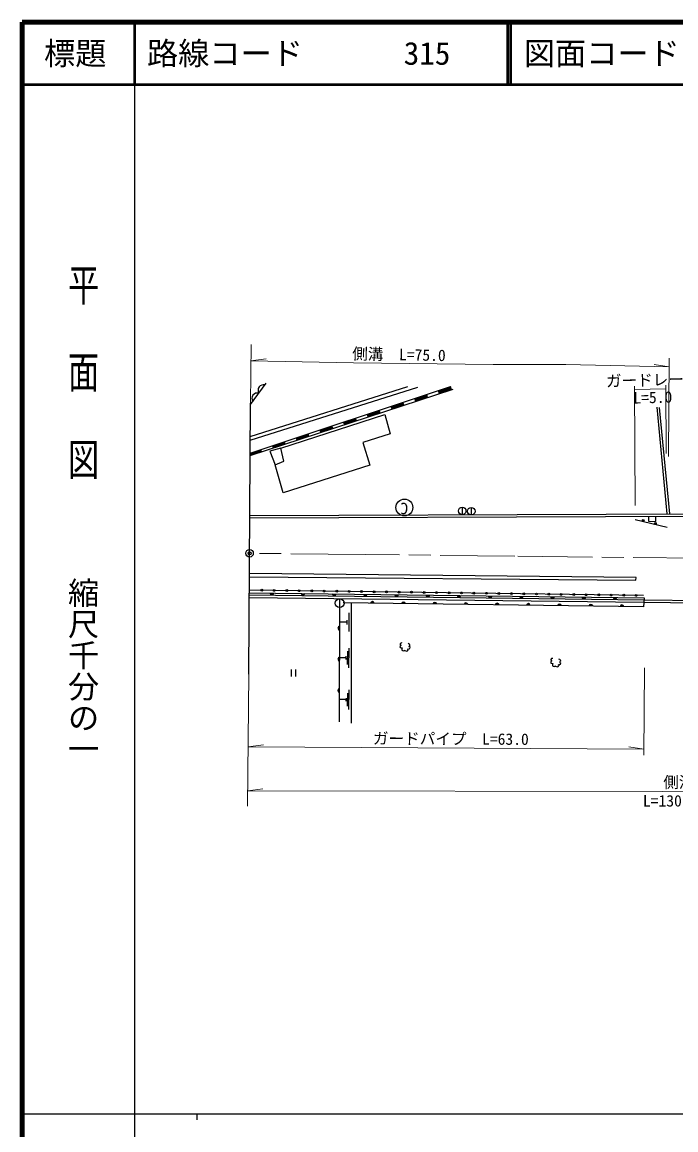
# Model space of a CAD drawing. Units: millimetres at full size, sheet at 1:1000; details may follow other scales. Extents: x 40000 to 680000, y 20000 to 380000.
# Drawn here: x 40000 to 144750, y 202409 to 380000 of the extents above; entities that cross this region are included whole.
import ezdxf
from ezdxf.enums import TextEntityAlignment as Align

# ---------------------------------------------------------------- set-up
doc = ezdxf.new("R2010")
doc.units = ezdxf.units.MM
doc.header["$LTSCALE"] = 1000
doc.header["$PDMODE"] = 32
doc.header["$PDSIZE"] = 500
doc.linetypes.add('CHAIN', pattern=[18.5, 12, -1.5, 3.5, -1.5])
for name, color, linetype, lineweight in [('M-BGD', 7, 'Continuous', 25), ('M-BGD-EXST', 7, 'Continuous', 25), ('M-BMK', 2, 'CHAIN', 13), ('M-BMK-OTRS', 5, 'Continuous', 25), ('M-BMK-SRVR', 3, 'Continuous', 25), ('M-STR-HTXT', 7, 'Continuous', 13), ('M-TTL', 2, 'Continuous', 140), ('M-TTL-BAND', 7, 'Continuous', 25), ('M-TTL-LINE', 7, 'Continuous', 50)]:
    doc.layers.add(name, color=color, linetype=linetype, lineweight=lineweight)
doc.layers.add('M-OTRS', color=6, linetype='Continuous')
doc.layers.add('M-TTL-TXT', color=7, linetype='Continuous')
doc.styles.add('@ＭＳ ゴシック', font='')
doc.styles.add('ＭＳ ゴシック', font='')
doc.styles.get('@ＭＳ ゴシック').set_extended_font_data('@MS Gothic')
doc.styles.get('ＭＳ ゴシック').set_extended_font_data('MS Gothic')

msp = doc.modelspace()

# ---------------------------------------------------------------- hatches: boundary and pattern name
at = {"layer": 'M-BGD'}
for points in [[(106880, 320433), (106722, 320966), (108620, 321600), (108782, 321054)], [(103076, 319190), (102926, 319697), (104824, 320331), (104978, 319812)], [(99272, 317947), (99130, 318429), (101028, 319063), (101174, 318569)], [(91665, 315462), (91538, 315891), (93436, 316526), (93567, 316083)], [(95469, 316705), (95334, 317160), (97232, 317794), (97371, 317326)], [(87861, 314219), (87742, 314623), (89640, 315257), (89763, 314840)], [(80254, 311733), (80150, 312085), (82048, 312720), (82156, 312355)], [(84058, 312976), (83946, 313354), (85844, 313988), (85960, 313598)], [(76536, 310519), (76538, 310878), (78252, 311451), (78352, 311112)], [(80314, 288474), (79688, 288482, 0.84072)], [(84687, 288416), (85313, 288407, -0.84072)], [(89687, 288349), (90313, 288341, -0.84072)], [(95312, 288274), (94686, 288283, 0.84072)], [(99686, 288216), (100312, 288208, -0.84072)], [(105311, 288141), (104686, 288149, 0.84072)], [(109685, 288083), (110311, 288074, -0.84072)], [(115310, 288008), (114685, 288016, 0.84072)], [(119684, 287950), (120310, 287941, -0.84072)], [(124684, 287883), (125310, 287875, -0.84072)], [(130309, 287808), (129683, 287816, 0.84072)], [(134683, 287750), (135309, 287741, -0.84072)], [(95807, 286830), (96433, 286822, 0.84072)], [(100806, 286766), (101432, 286758, 0.84072)], [(105806, 286702), (106432, 286694, 0.84072)], [(110806, 286638), (111431, 286630, 0.84072)], [(115805, 286574), (116431, 286566, 0.84072)], [(120805, 286510), (121431, 286502, 0.84072)], [(125804, 286445), (126430, 286437, 0.84072)], [(130804, 286381), (131430, 286373, 0.84072)], [(135804, 286317), (136429, 286309, 0.84072)], [(90872, 283167), (90871, 282542, -0.84072)], [(90863, 278167), (90861, 277542, -0.84072)], [(90853, 273167), (90852, 272542, -0.84072)]]:
    msp.add_hatch(color=256, dxfattribs=at).paths.add_polyline_path(points)

# ---------------------------------------------------------------- linework, layer by layer
for p, q in [((76538, 310878), (108620, 321600)), ((76551, 313002), (103427, 321487)), ((76555, 313552), (101812, 321596)), ((76586, 318688), (79120, 322142)), ((108782, 321054), (108620, 321600)), ((76536, 310519), (109069, 321148)), ((103076, 319190), (102926, 319697)), ((104978, 319812), (104824, 320331)), ((106880, 320433), (106722, 320966)), ((99272, 317947), (99130, 318429)), ((101174, 318569), (101028, 319063)), ((143366, 301165), (141764, 318275)), ((142091, 318220), (143760, 301167)), ((93567, 316083), (93436, 316526)), ((95469, 316705), (95334, 317160)), ((97371, 317326), (97232, 317794)), ((87861, 314219), (87742, 314623)), ((89763, 314840), (89640, 315257)), ((91665, 315462), (91538, 315891)), ((82156, 312355), (82048, 312720)), ((84058, 312976), (83946, 313354)), ((85960, 313598), (85844, 313988)), ((78352, 311112), (78252, 311451)), ((80254, 311733), (80150, 312085)), ((110518, 302241), (110518, 301041)), ((111970, 302185), (111970, 300985)), ((138249, 300285), (143375, 299015)), ((76402, 288526), (139682, 287683)), ((139577, 288080), (76405, 288959)), ((90843, 267850), (90880, 287542)), ((90879, 287555), (90879, 286155)), ((139586, 286268), (91433, 286887)), ((92725, 286870), (92707, 267611)), ((139682, 287683), (139586, 286268)), ((92392, 282295), (92392, 285295)), ((92092, 283795), (90873, 283795)), ((92092, 283445), (92092, 284145)), ((92123, 277033), (92166, 279133)), ((92322, 276504), (92387, 279653)), ((91934, 278087), (90862, 278109)), ((91929, 277842), (91940, 278332)), ((83125, 276196), (83125, 275078)), ((83791, 276196), (83791, 275078)), ((92150, 270340), (92169, 272440)), ((92355, 269813), (92384, 272963)), ((91949, 271392), (90850, 271401)), ((91947, 271147), (91952, 271637))]:
    msp.add_line(p, q, dxfattribs=at)
for points in [[(76475, 300513), (190484, 300959), (191880, 300275), (214976, 300030), (216651, 299026), (239593, 299583), (254993, 299234), (274855, 299592), (277342, 298997), (289716, 299579), (290879, 299074), (310351, 299478), (307151, 317704)], [(81459, 311693), (79706, 311215), (80562, 309047)], [(76478, 300908), (190673, 301347), (191911, 300793), (215203, 300369), (216884, 299489), (237902, 300083), (251697, 299743), (275127, 300139), (277613, 299666), (289849, 300121), (291021, 299556), (309499, 300132)], [(140384, 300763), (140366, 299981), (141562, 299943), (141559, 300768)], [(76418, 291063), (138324, 290561), (138373, 290980), (76421, 291602)], [(211899, 286069), (139634, 286976), (76397, 287710)], [(211904, 286465), (139658, 287320), (76400, 288157)], [(100895, 280461), (100767, 280507), (100655, 280461), (100549, 280328), (100569, 280198), (100652, 280139), (100711, 280127), (100606, 280067), (100541, 279877), (100574, 279741), (100755, 279671), (100902, 279690), (100825, 279494), (100822, 279327), (100946, 279251), (101128, 279213), (101253, 279269), (101286, 279331), (101338, 279248), (101570, 279145), (101744, 279213), (101843, 279373), (101801, 279484), (101730, 279537), (101924, 279489), (102115, 279601), (102168, 279800), (102097, 279877), (101969, 279909), (102126, 279953), (102148, 280042), (102107, 280212), (102025, 280302), (101853, 280380)], [(125049, 277958), (124921, 278003), (124809, 277958), (124702, 277825), (124722, 277694), (124805, 277635), (124865, 277624), (124759, 277563), (124695, 277374), (124727, 277237), (124908, 277168), (125056, 277187), (124979, 276990), (124976, 276824), (125100, 276748), (125281, 276710), (125407, 276766), (125439, 276827), (125492, 276745), (125724, 276642), (125897, 276710), (125996, 276870), (125954, 276981), (125884, 277033), (126077, 276985), (126269, 277098), (126322, 277297), (126250, 277374), (126123, 277405), (126280, 277450), (126302, 277538), (126261, 277709), (126178, 277799), (126006, 277876)]]:
    msp.add_lwpolyline(points, dxfattribs=at)
msp.add_lwpolyline([(81459, 311693), (98101, 317107), (98961, 313986), (94594, 312616), (95710, 308953), (81842, 304526), (80567, 309049), (81938, 309590)], close=True, dxfattribs=at)
for centre, radius in [((110518, 301641), 600), ((111970, 301585), 600), ((139528, 300122), 150), ((141469, 299642), 150), ((78405, 288932), 150), ((80404, 288904), 150), ((82404, 288876), 150), ((84404, 288848), 150), ((86404, 288820), 150), ((88404, 288792), 150), ((90403, 288765), 150), ((92403, 288737), 150), ((94403, 288709), 150), ((96403, 288681), 150), ((98403, 288653), 150), ((100403, 288625), 150), ((102402, 288598), 150), ((104402, 288570), 150), ((106402, 288542), 150), ((108402, 288514), 150), ((110402, 288486), 150), ((112401, 288458), 150), ((114401, 288430), 150), ((116401, 288403), 150), ((118401, 288375), 150), ((120401, 288347), 150), ((122400, 288319), 150), ((124400, 288291), 150), ((126400, 288263), 150), ((128400, 288236), 150), ((130400, 288208), 150), ((132399, 288180), 150), ((134399, 288152), 150), ((136399, 288124), 150), ((138399, 288096), 150), ((90879, 286855), 700)]:
    msp.add_circle(centre, radius, dxfattribs=at)
for centre, radius, start, end in [((78679, 320984), 886, 75.452, 212.02015), ((77705, 319657), 886, 75.452, 212.02015), ((80001, 288533), 318, 189.12794, 349.34567), ((85001, 288466), 318, 189.12794, 349.34567), ((90001, 288400), 318, 189.12794, 349.34567), ((95000, 288333), 318, 189.12794, 349.34567), ((100000, 288266), 318, 189.12794, 349.34567), ((104999, 288200), 318, 189.12794, 349.34567), ((109999, 288133), 318, 189.12794, 349.34567), ((114998, 288067), 318, 189.12794, 349.34567), ((119998, 288000), 318, 189.12794, 349.34567), ((124997, 287933), 318, 189.12794, 349.34567), ((129997, 287867), 318, 189.12794, 349.34567), ((134997, 287800), 318, 189.12794, 349.34567), ((96119, 286772), 318, 9.15566, 169.37339), ((101119, 286708), 318, 9.15566, 169.37339), ((106118, 286644), 318, 9.15566, 169.37339), ((111118, 286579), 318, 9.15566, 169.37339), ((116117, 286515), 318, 9.15566, 169.37339), ((121117, 286451), 318, 9.15566, 169.37339), ((126117, 286387), 318, 9.15566, 169.37339), ((131116, 286323), 318, 9.15566, 169.37339), ((136116, 286258), 318, 9.15566, 169.37339), ((90926, 282854), 318, 99.78174, 259.99947), ((90917, 277854), 318, 99.78174, 259.99947), ((90907, 272854), 318, 99.78174, 259.99947)]:
    msp.add_arc(centre, radius, start, end, dxfattribs=at)
at = {"layer": 'M-BGD-EXST'}
msp.add_circle((101253, 302181), 1350, dxfattribs=at)
at = {"layer": 'M-BMK'}
msp.add_lwpolyline([(470502, 291420), (445348, 291746), (426541, 291759), (384727, 292083), (376767, 292170), (345227, 292452), (313830, 292633), (286660, 292834), (276704, 292921), (244193, 293117), (186615, 293527), (176714, 293592), (149908, 294052), (118967, 294366), (95029, 294661), (76441, 294846)], dxfattribs=at)
at = {"layer": 'M-BMK-OTRS'}
msp.add_line((76323, 275456), (76587, 318900), dxfattribs=at)
at = {"layer": 'M-BMK-SRVR'}
msp.add_circle((76441, 294846), 600, dxfattribs=at)
at = {"layer": 'M-OTRS'}
msp.add_point((76441, 294846), dxfattribs=at)
at = {"layer": 'M-STR-HTXT'}
for p, q in [((76587, 318900), (76676, 328342)), ((76651, 325726), (79089, 326019)), ((143679, 324726), (141257, 325124)), ((143587, 310363), (143688, 326107)), ((138224, 302496), (138118, 321647)), ((143201, 310836), (143149, 321777)), ((138121, 321106), (143151, 321238)), ((76323, 275456), (76130, 254303)), ((139722, 276506), (139641, 262453)), ((76217, 263827), (78650, 264155)), ((76217, 263827), (139647, 263464)), ((139647, 263464), (137218, 263820)), ((76152, 256758), (78584, 257096))]:
    msp.add_line(p, q, dxfattribs=at)
for points in [[(143679, 324726), (127107, 325110), (115496, 325116), (93090, 325399), (76651, 325726)], [(76152, 256758), (142580, 256678), (180695, 256696), (234572, 256589)]]:
    msp.add_lwpolyline(points, dxfattribs=at)
at = {"layer": 'M-TTL'}
for p, q in [((40000, 380000), (40000, 20000)), ((680000, 380000), (40000, 380000))]:
    msp.add_line(p, q, dxfattribs=at)
at = {"layer": 'M-TTL-BAND'}
for p, q in [((58000, 370000), (58000, 20000)), ((40000, 205000), (579000, 205000)), ((68000, 205000), (68000, 204000))]:
    msp.add_line(p, q, dxfattribs=at)
at = {"layer": 'M-TTL-LINE'}
for p, q in [((58000, 380000), (58000, 370000)), ((117750, 380000), (117750, 370000)), ((118250, 380000), (118250, 370000)), ((40000, 370000), (680000, 370000))]:
    msp.add_line(p, q, dxfattribs=at)

# ---------------------------------------------------------------- texts
at = {"layer": 'M-BGD-EXST', "style": 'ＭＳ ゴシック'}
msp.add_text('C', height=1833, rotation=178.508, dxfattribs=at).set_placement((101908, 303474), align=Align.BOTTOM_LEFT)
at = {"layer": 'M-STR-HTXT', "style": 'ＭＳ ゴシック'}
for s, rotation, p in [('側溝\u3000L=75.0', 358.859, (92864, 325403)), ('ガードレール', 1.5, (133592, 320988)), ('L=5.0', 1.5, (137980, 318294)), ('ガードパイプ  L=63.0', 359.672, (96197, 263713)), ('側溝', 0.028, (142735, 256678)), ('L=130.00', 0.028, (139476, 253691))]:
    msp.add_text(s, height=1833, rotation=rotation, dxfattribs=at).set_placement(p, align=Align.BOTTOM_LEFT)
at = {"layer": 'M-TTL-BAND', "style": '@ＭＳ ゴシック', "width": 1.4}
msp.add_text('平  面  図', height=3666, rotation=270, dxfattribs=at).set_placement((49777, 306475), align=Align.MIDDLE_RIGHT)
at = {"layer": 'M-TTL-BAND', "style": '@ＭＳ ゴシック'}
msp.add_text('縮尺千分の一', height=3666, rotation=270, dxfattribs=at).set_placement((49777, 261030), align=Align.MIDDLE_RIGHT)
at = {"layer": 'M-TTL-TXT', "style": 'ＭＳ ゴシック'}
msp.add_text('標題', height=3666, dxfattribs=at).set_placement((48500, 375000), align=Align.MIDDLE_CENTER)
for s, p in [('路線コード', (60000, 375000)), ('315', (101142, 375000)), ('図面コード', (120380, 375000))]:
    msp.add_text(s, height=3666, dxfattribs=at).set_placement(p, align=Align.MIDDLE_LEFT)

doc.saveas('drawing.dxf')
